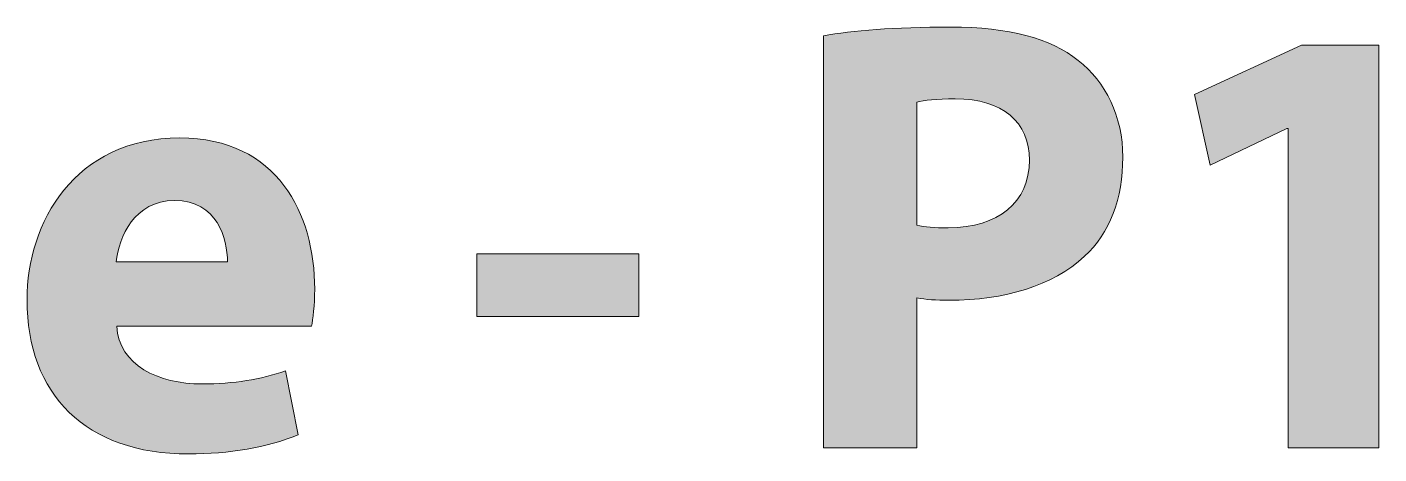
# Model space of a CAD drawing. Header units: inches. Extents: x 0 to 395, y 0 to 191.
# Drawn here: x 303.42 to 323.46, y 184.75 to 191.07 of the extents above; entities that cross this region are included whole.
import ezdxf

# ---------------------------------------------------------------- set-up
doc = ezdxf.new("R2010")
doc.units = ezdxf.units.IN
doc.header["$MEASUREMENT"] = 0
doc.layers.add('Template', color=7, linetype='Continuous')

# ---------------------------------------------------------------- blocks, each defined once
blk = doc.blocks.new('block 2')
at = {"layer": 'Template', "true_color": 0xf6921e}
h = blk.add_hatch(color=30, dxfattribs=at)
h.dxf.hatch_style = 2
edge = h.paths.add_edge_path()
edge.add_spline(control_points=[(315.225, 190.94), (315.656, 191.014), (316.261, 191.069), (317.114, 191.069), (317.976, 191.069), (318.591, 190.904), (319.004, 190.574), (319.407, 190.262), (319.664, 189.748), (319.664, 189.143), (319.664, 188.537), (319.472, 188.014), (319.095, 187.675), (318.619, 187.235), (317.912, 187.024), (317.087, 187.024), (316.903, 187.024), (316.738, 187.033), (316.61, 187.06), (316.61, 187.06), (316.61, 184.841), (316.61, 184.841), (316.61, 184.841), (315.225, 184.841), (315.225, 184.841), (315.225, 184.841), (315.225, 190.94), (315.225, 190.94)], knot_values=[0, 0, 0, 0, 1, 1, 1, 2, 2, 2, 3, 3, 3, 4, 4, 4, 5, 5, 5, 6, 6, 6, 7, 7, 7, 8, 8, 8, 9, 9, 9, 9], degree=3, periodic=1)
edge = h.paths.add_edge_path()
edge.add_spline(control_points=[(316.61, 188.134), (316.729, 188.106), (316.866, 188.097), (317.077, 188.097), (317.82, 188.097), (318.279, 188.473), (318.279, 189.097), (318.279, 189.666), (317.885, 190.005), (317.178, 190.005), (316.903, 190.005), (316.711, 189.986), (316.61, 189.959), (316.61, 189.959), (316.61, 188.134), (316.61, 188.134)], knot_values=[0, 0, 0, 0, 1, 1, 1, 2, 2, 2, 3, 3, 3, 4, 4, 4, 5, 5, 5, 5], degree=3, periodic=1)
h = blk.add_hatch(color=30, dxfattribs=at)
h.dxf.hatch_style = 2
h.paths.add_polyline_path([(322.113, 189.565), (322.094, 189.565), (320.957, 189.023), (320.728, 190.069), (322.315, 190.803), (323.461, 190.803), (323.461, 184.841), (322.113, 184.841)])
h = blk.add_hatch(color=30, dxfattribs=at)
h.dxf.hatch_style = 2
edge = h.paths.add_edge_path()
edge.add_spline(control_points=[(304.75, 186.639), (304.787, 186.061), (305.365, 185.786), (306.016, 185.786), (306.493, 185.786), (306.878, 185.85), (307.254, 185.978), (307.254, 185.978), (307.438, 185.033), (307.438, 185.033), (306.979, 184.841), (306.42, 184.749), (305.814, 184.749), (304.291, 184.749), (303.42, 185.63), (303.42, 187.033), (303.42, 188.17), (304.126, 189.427), (305.686, 189.427), (307.135, 189.427), (307.685, 188.299), (307.685, 187.189), (307.685, 186.951), (307.658, 186.739), (307.639, 186.639), (307.639, 186.639), (304.75, 186.639), (304.75, 186.639)], knot_values=[0, 0, 0, 0, 1, 1, 1, 2, 2, 2, 3, 3, 3, 4, 4, 4, 5, 5, 5, 6, 6, 6, 7, 7, 7, 8, 8, 8, 9, 9, 9, 9], degree=3, periodic=1)
edge = h.paths.add_edge_path()
edge.add_spline(control_points=[(306.392, 187.593), (306.392, 187.932), (306.245, 188.501), (305.603, 188.501), (305.016, 188.501), (304.778, 187.959), (304.741, 187.593), (304.741, 187.593), (306.392, 187.593), (306.392, 187.593)], knot_values=[0, 0, 0, 0, 1, 1, 1, 2, 2, 2, 3, 3, 3, 3], degree=3, periodic=1)
h = blk.add_hatch(color=30, dxfattribs=at)
h.dxf.hatch_style = 2
h.paths.add_polyline_path([(312.491, 187.712), (312.491, 186.785), (310.088, 186.785), (310.088, 187.712)])
at = {"layer": 'Template', "lineweight": 0}
for points in [[(322.113, 189.565), (322.094, 189.565), (320.957, 189.023), (320.728, 190.069), (322.315, 190.803), (323.461, 190.803), (323.461, 184.841), (322.113, 184.841), (322.113, 189.565)], [(312.491, 187.712), (312.491, 186.785), (310.088, 186.785), (310.088, 187.712), (312.491, 187.712)]]:
    blk.add_lwpolyline(points, dxfattribs=at)
for points, knots in [([(315.225, 190.94), (315.656, 191.014), (316.261, 191.069), (317.114, 191.069), (317.976, 191.069), (318.591, 190.904), (319.004, 190.574), (319.407, 190.262), (319.664, 189.748), (319.664, 189.143), (319.664, 188.537), (319.472, 188.014), (319.095, 187.675), (318.619, 187.235), (317.912, 187.024), (317.087, 187.024), (316.903, 187.024), (316.738, 187.033), (316.61, 187.06), (316.61, 187.06), (316.61, 184.841), (316.61, 184.841), (316.61, 184.841), (315.225, 184.841), (315.225, 184.841), (315.225, 184.841), (315.225, 190.94), (315.225, 190.94)], [0, 0, 0, 0, 1, 1, 1, 2, 2, 2, 3, 3, 3, 4, 4, 4, 5, 5, 5, 6, 6, 6, 7, 7, 7, 8, 8, 8, 9, 9, 9, 9]), ([(316.61, 188.134), (316.729, 188.106), (316.866, 188.097), (317.077, 188.097), (317.82, 188.097), (318.279, 188.473), (318.279, 189.097), (318.279, 189.666), (317.885, 190.005), (317.178, 190.005), (316.903, 190.005), (316.711, 189.986), (316.61, 189.959), (316.61, 189.959), (316.61, 188.134), (316.61, 188.134)], [0, 0, 0, 0, 1, 1, 1, 2, 2, 2, 3, 3, 3, 4, 4, 4, 5, 5, 5, 5]), ([(304.75, 186.639), (304.787, 186.061), (305.365, 185.786), (306.016, 185.786), (306.493, 185.786), (306.878, 185.85), (307.254, 185.978), (307.254, 185.978), (307.438, 185.033), (307.438, 185.033), (306.979, 184.841), (306.42, 184.749), (305.814, 184.749), (304.291, 184.749), (303.42, 185.63), (303.42, 187.033), (303.42, 188.17), (304.126, 189.427), (305.686, 189.427), (307.135, 189.427), (307.685, 188.299), (307.685, 187.189), (307.685, 186.951), (307.658, 186.739), (307.639, 186.639), (307.639, 186.639), (304.75, 186.639), (304.75, 186.639)], [0, 0, 0, 0, 1, 1, 1, 2, 2, 2, 3, 3, 3, 4, 4, 4, 5, 5, 5, 6, 6, 6, 7, 7, 7, 8, 8, 8, 9, 9, 9, 9]), ([(306.392, 187.593), (306.392, 187.932), (306.245, 188.501), (305.603, 188.501), (305.016, 188.501), (304.778, 187.959), (304.741, 187.593), (304.741, 187.593), (306.392, 187.593), (306.392, 187.593)], [0, 0, 0, 0, 1, 1, 1, 2, 2, 2, 3, 3, 3, 3])]:
    blk.add_open_spline(points, degree=3, knots=knots, dxfattribs=at)

msp = doc.modelspace()

# ---------------------------------------------------------------- block references
at = {"layer": 'Template'}
msp.add_blockref('block 2', (0, 0), dxfattribs=at)

doc.saveas('drawing.dxf')
